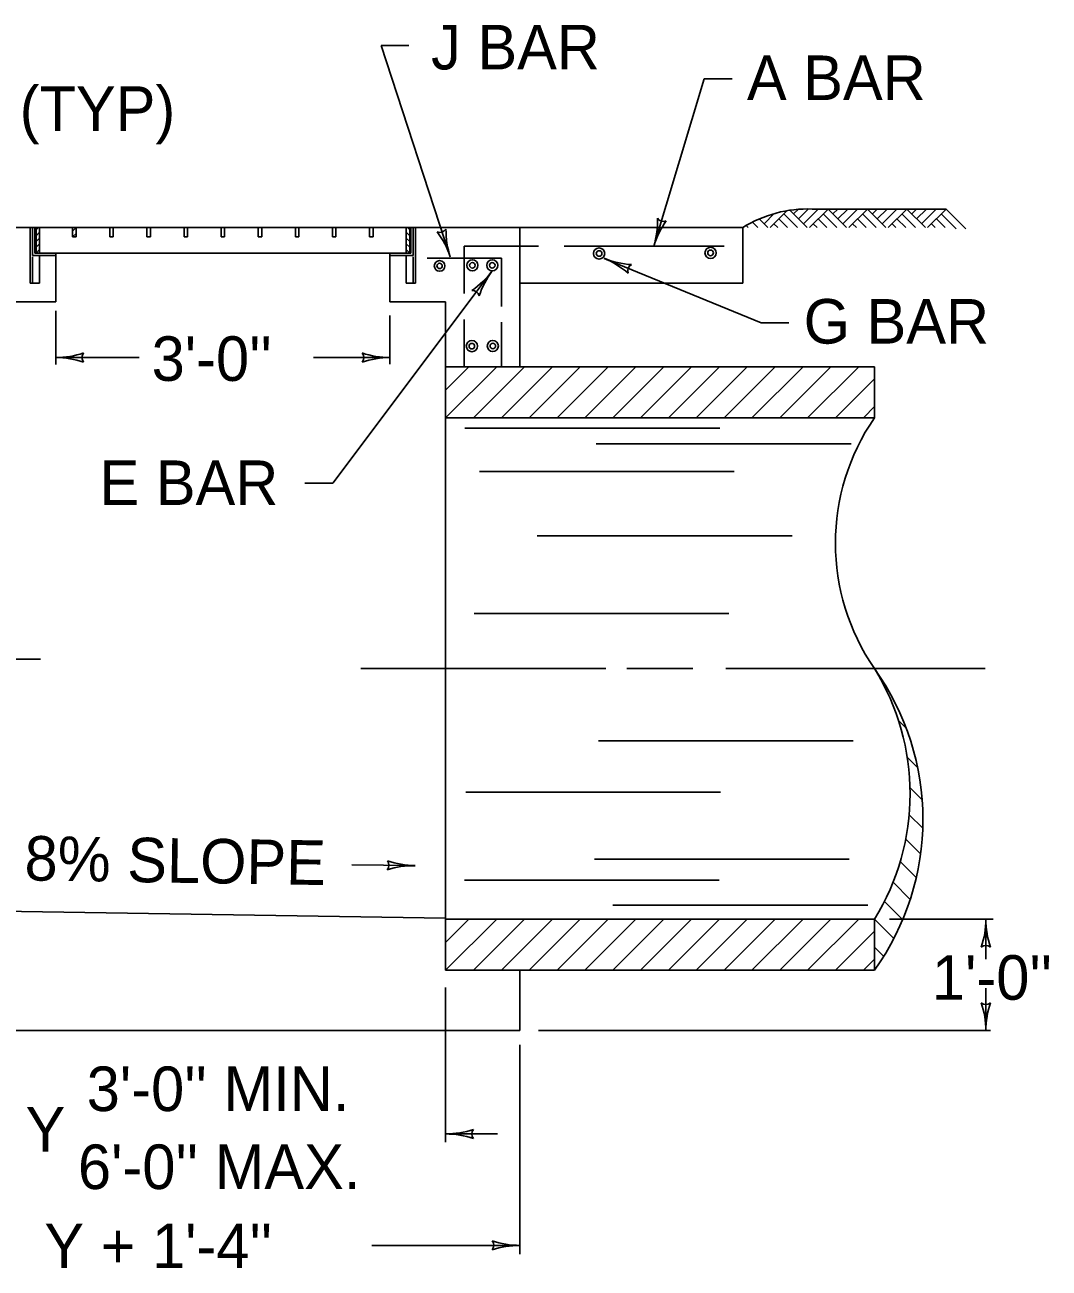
# Model space of a CAD drawing. Extents: x 997.6 to 1036.7, y 998.9 to 1022.9.
# Drawn here: x 1020.08 to 1024.68, y 1005.72 to 1011.3 of the extents above; entities that cross this region are included whole.
import ezdxf

# ---------------------------------------------------------------- set-up
doc = ezdxf.new("R2010")
doc.units = 0
doc.layers.add('Level 1', color=7, linetype='Continuous')

msp = doc.modelspace()

# ---------------------------------------------------------------- linework, layer by layer
at = {"layer": 'Level 1'}
for p, q in [((1021.8087, 1011.2072), (1021.6837, 1011.2072)), ((1021.6837, 1011.2072), (1021.9941, 1010.2585)), ((1023.1339, 1011.0582), (1022.9078, 1010.3071)), ((1023.2589, 1011.0582), (1023.1339, 1011.0582)), ((1023.5053, 1010.4662), (1023.4296, 1010.3904)), ((1023.5963, 1010.3904), (1023.5184, 1010.4683)), ((1023.5571, 1010.4738), (1023.535, 1010.4517)), ((1023.6013, 1010.4738), (1023.5571, 1010.4295)), ((1023.6455, 1010.4738), (1023.5792, 1010.4074)), ((1023.6897, 1010.4738), (1023.6064, 1010.3904)), ((1023.6189, 1010.4738), (1024.2201, 1010.4738)), ((1023.773, 1010.3904), (1023.6897, 1010.4738)), ((1023.7339, 1010.4738), (1023.7118, 1010.4517)), ((1023.7781, 1010.4738), (1023.7339, 1010.4295)), ((1023.8223, 1010.4738), (1023.756, 1010.4074)), ((1023.8665, 1010.4738), (1023.7832, 1010.3904)), ((1023.8665, 1010.4738), (1023.7832, 1010.3904)), ((1023.9498, 1010.3904), (1023.8665, 1010.4738)), ((1023.9498, 1010.3904), (1023.8665, 1010.4738)), ((1023.9107, 1010.4738), (1023.8886, 1010.4517)), ((1023.9549, 1010.4738), (1023.9107, 1010.4295)), ((1023.9991, 1010.4738), (1023.9328, 1010.4074)), ((1024.0433, 1010.4738), (1023.96, 1010.3904)), ((1024.1266, 1010.3904), (1024.0433, 1010.4738)), ((1024.0875, 1010.4738), (1024.0654, 1010.4517)), ((1024.1317, 1010.4738), (1024.0875, 1010.4295)), ((1024.1758, 1010.4738), (1024.1096, 1010.4074)), ((1024.2201, 1010.4738), (1024.1368, 1010.3904)), ((1024.3085, 1010.3853), (1024.2201, 1010.4738)), ((1023.3753, 1010.3904), (1023.3505, 1010.4152)), ((1023.4194, 1010.3904), (1023.3807, 1010.4292)), ((1023.4481, 1010.4532), (1023.4024, 1010.4074)), ((1023.4637, 1010.3904), (1023.4466, 1010.4074)), ((1023.5079, 1010.3904), (1023.4688, 1010.4296)), ((1023.5521, 1010.3904), (1023.4908, 1010.4517)), ((1023.6404, 1010.3904), (1023.6234, 1010.4074)), ((1023.6847, 1010.3904), (1023.6455, 1010.4296)), ((1023.7288, 1010.3904), (1023.6676, 1010.4517)), ((1023.8173, 1010.3904), (1023.8002, 1010.4074)), ((1023.8173, 1010.3904), (1023.8002, 1010.4074)), ((1023.8615, 1010.3904), (1023.8223, 1010.4296)), ((1023.8615, 1010.3904), (1023.8223, 1010.4296)), ((1023.9057, 1010.3904), (1023.8444, 1010.4517)), ((1023.9057, 1010.3904), (1023.8444, 1010.4517)), ((1023.994, 1010.3904), (1023.977, 1010.4074)), ((1024.0383, 1010.3904), (1023.9991, 1010.4296)), ((1024.0824, 1010.3904), (1024.0212, 1010.4517)), ((1024.1708, 1010.3904), (1024.1538, 1010.4074)), ((1024.2151, 1010.3904), (1024.1759, 1010.4296)), ((1024.2643, 1010.3853), (1024.198, 1010.4517)), ((1019.6399, 1010.3904), (1020.119, 1010.3904)), ((1020.1086, 1010.3904), (1020.1086, 1010.1404)), ((1020.119, 1010.3904), (1020.119, 1010.2654)), ((1020.119, 1010.3904), (1020.1294, 1010.3904)), ((1020.119, 1010.3904), (1020.1503, 1010.3904)), ((1020.1294, 1010.3904), (1020.1294, 1010.2758)), ((1020.1347, 1010.3904), (1020.1503, 1010.3904)), ((1020.1347, 1010.3904), (1020.1347, 1010.2758)), ((1020.1347, 1010.3802), (1020.1449, 1010.3904)), ((1020.1347, 1010.3541), (1020.1503, 1010.3697)), ((1020.1503, 1010.3904), (1021.8118, 1010.3904)), ((1020.1503, 1010.3904), (1020.1503, 1010.2758)), ((1020.2988, 1010.3904), (1020.2988, 1010.3488)), ((1020.2988, 1010.3748), (1020.3143, 1010.3904)), ((1020.2988, 1010.3488), (1020.3143, 1010.3643)), ((1020.3143, 1010.3904), (1020.3143, 1010.3488)), ((1020.4654, 1010.3904), (1020.4654, 1010.3488)), ((1020.481, 1010.3904), (1020.481, 1010.3488)), ((1020.6321, 1010.3904), (1020.6321, 1010.3488)), ((1020.6477, 1010.3904), (1020.6477, 1010.3488)), ((1020.7988, 1010.3904), (1020.7988, 1010.3488)), ((1020.8143, 1010.3904), (1020.8143, 1010.3488)), ((1020.9654, 1010.3904), (1020.9654, 1010.3488)), ((1020.981, 1010.3904), (1020.981, 1010.3488)), ((1021.1321, 1010.3904), (1021.1321, 1010.3488)), ((1021.1477, 1010.3904), (1021.1477, 1010.3488)), ((1021.2988, 1010.3904), (1021.2988, 1010.3488)), ((1021.3143, 1010.3904), (1021.3143, 1010.3488)), ((1021.4654, 1010.3904), (1021.4654, 1010.3488)), ((1021.481, 1010.3904), (1021.481, 1010.3488)), ((1021.6321, 1010.3904), (1021.6321, 1010.3488)), ((1021.6477, 1010.3904), (1021.6477, 1010.3488)), ((1021.7962, 1010.3907), (1021.7962, 1010.2758)), ((1021.7962, 1010.3904), (1021.8378, 1010.3904)), ((1021.8118, 1010.3541), (1021.7963, 1010.3697)), ((1021.8118, 1010.3802), (1021.8016, 1010.3904)), ((1021.8118, 1010.3904), (1021.8118, 1010.2758)), ((1021.817, 1010.3904), (1021.817, 1010.2758)), ((1021.817, 1010.3904), (1021.8274, 1010.3904)), ((1021.8274, 1010.3904), (1022.3066, 1010.3904)), ((1021.8274, 1010.3904), (1021.8274, 1010.2654)), ((1021.8379, 1010.3904), (1021.8379, 1010.1404)), ((1022.3066, 1010.3904), (1023.3066, 1010.3904)), ((1022.3066, 1009.7654), (1022.3066, 1010.3904)), ((1023.3066, 1010.3904), (1023.3066, 1010.1404)), ((1023.3311, 1010.3904), (1023.3219, 1010.3996)), ((1020.1347, 1010.328), (1020.1503, 1010.3436)), ((1020.1347, 1010.3019), (1020.1503, 1010.3175)), ((1020.2988, 1010.3488), (1020.3143, 1010.3488)), ((1020.4654, 1010.3488), (1020.481, 1010.3488)), ((1020.6321, 1010.3488), (1020.6477, 1010.3488)), ((1020.7988, 1010.3488), (1020.8143, 1010.3488)), ((1020.9654, 1010.3488), (1020.981, 1010.3488)), ((1021.1321, 1010.3488), (1021.1477, 1010.3488)), ((1021.2988, 1010.3488), (1021.3143, 1010.3488)), ((1021.4654, 1010.3488), (1021.481, 1010.3488)), ((1021.6321, 1010.3488), (1021.6477, 1010.3488)), ((1021.8118, 1010.328), (1021.7963, 1010.3436)), ((1021.8118, 1010.3019), (1021.7963, 1010.3175)), ((1022.0566, 1010.3071), (1022.3899, 1010.3071)), ((1022.0566, 1010.3071), (1022.0566, 1010.0939)), ((1022.5057, 1010.3071), (1023.2233, 1010.3071)), ((1020.119, 1010.2654), (1020.2232, 1010.2654)), ((1020.119, 1010.2588), (1020.119, 1010.1404)), ((1020.1294, 1010.2758), (1020.1347, 1010.2758)), ((1020.1347, 1010.2758), (1020.1503, 1010.2914)), ((1020.1347, 1010.2758), (1020.1503, 1010.2758)), ((1020.1503, 1010.2758), (1021.8118, 1010.2758)), ((1020.1503, 1010.2628), (1020.1503, 1010.1404)), ((1020.2232, 1010.2654), (1020.2232, 1010.2758)), ((1020.2233, 1010.0571), (1020.2233, 1010.2654)), ((1021.7233, 1010.2654), (1021.7233, 1010.2758)), ((1021.7233, 1010.0571), (1021.7233, 1010.2654)), ((1021.7233, 1010.2654), (1021.8274, 1010.2654)), ((1021.8118, 1010.2758), (1021.7963, 1010.2914)), ((1021.7963, 1010.2628), (1021.7963, 1010.1404)), ((1021.8118, 1010.2758), (1021.817, 1010.2758)), ((1021.8275, 1010.2588), (1021.8275, 1010.1404)), ((1021.8899, 1010.2536), (1022.2233, 1010.2536)), ((1022.2233, 1010.2536), (1022.2233, 1010.0361)), ((1023.3893, 1009.9636), (1022.6843, 1010.2524)), ((1022.1824, 1010.196), (1021.4666, 1009.243)), ((1020.1086, 1010.1404), (1020.1503, 1010.1404)), ((1021.8379, 1010.1404), (1021.7963, 1010.1404)), ((1023.3066, 1010.1404), (1022.3066, 1010.1404)), ((1019.9733, 1010.0571), (1020.2233, 1010.0571)), ((1020.2233, 1009.7753), (1020.2233, 1010.017)), ((1021.7233, 1010.0571), (1021.9733, 1010.0571)), ((1021.9733, 1007.0571), (1021.9733, 1010.0571)), ((1021.7233, 1009.7777), (1021.7233, 1009.9954)), ((1022.0566, 1009.9783), (1022.0566, 1009.7654)), ((1022.2233, 1009.9653), (1022.2233, 1009.7654)), ((1023.5143, 1009.9636), (1023.3893, 1009.9636)), ((1020.2233, 1009.8071), (1020.5969, 1009.8071)), ((1021.3795, 1009.8071), (1021.7233, 1009.8071)), ((1023.8982, 1009.7654), (1021.9733, 1009.7654)), ((1021.9733, 1009.5363), (1022.2024, 1009.7654)), ((1021.9754, 1009.6634), (1022.0774, 1009.7654)), ((1022.0983, 1009.5363), (1022.3274, 1009.7654)), ((1022.2233, 1009.5363), (1022.4524, 1009.7654)), ((1022.3483, 1009.5363), (1022.5774, 1009.7654)), ((1022.4733, 1009.5363), (1022.7024, 1009.7654)), ((1022.5983, 1009.5363), (1022.8274, 1009.7654)), ((1022.7233, 1009.5363), (1022.9524, 1009.7654)), ((1022.8483, 1009.5363), (1023.0774, 1009.7654)), ((1022.9733, 1009.5363), (1023.2024, 1009.7654)), ((1023.0983, 1009.5363), (1023.3274, 1009.7654)), ((1023.2233, 1009.5363), (1023.4524, 1009.7654)), ((1023.3483, 1009.5363), (1023.5774, 1009.7654)), ((1023.4733, 1009.5363), (1023.7024, 1009.7654)), ((1023.5983, 1009.5363), (1023.8274, 1009.7654)), ((1023.8982, 1009.7654), (1023.8982, 1009.5363)), ((1023.7233, 1009.5363), (1023.9003, 1009.7133)), ((1023.8483, 1009.5363), (1023.9003, 1009.5883)), ((1023.8982, 1009.5363), (1021.9733, 1009.5363)), ((1023.2038, 1009.49), (1022.0598, 1009.49)), ((1023.7933, 1009.4193), (1022.6493, 1009.4193)), ((1023.2687, 1009.2955), (1022.1246, 1009.2955)), ((1021.3416, 1009.243), (1021.4666, 1009.243)), ((1023.528, 1009.0066), (1022.3839, 1009.0066)), ((1023.2451, 1008.6588), (1022.101, 1008.6588)), ((1020.1551, 1008.4529), (1019.011, 1008.4529)), ((1022.6924, 1008.4113), (1021.5923, 1008.4113)), ((1023.0828, 1008.4113), (1022.7867, 1008.4113)), ((1024.3952, 1008.4113), (1023.2308, 1008.4113)), ((1024.006, 1008.1783), (1024.0413, 1008.1431)), ((1023.8029, 1008.087), (1022.6588, 1008.087)), ((1024.0453, 1008.0142), (1024.0918, 1007.9676)), ((1023.2076, 1007.8571), (1022.0635, 1007.8571)), ((1024.0578, 1007.8767), (1024.1122, 1007.8223)), ((1024.054, 1007.7553), (1024.1148, 1007.6945)), ((1024.0387, 1007.6458), (1024.1052, 1007.5793)), ((1021.8362, 1007.5268), (1021.5525, 1007.5312)), ((1023.7853, 1007.5564), (1022.6412, 1007.5564)), ((1024.0142, 1007.5453), (1024.0859, 1007.4735)), ((1023.2017, 1007.4621), (1022.0576, 1007.4621)), ((1023.9819, 1007.4524), (1024.0588, 1007.3755)), ((1023.8678, 1007.3501), (1022.7238, 1007.3501)), ((1023.9431, 1007.3663), (1024.025, 1007.2843)), ((1021.9733, 1007.2915), (1019.9733, 1007.3228)), ((1023.8982, 1007.2863), (1021.9733, 1007.2863)), ((1021.9733, 1007.0571), (1022.2024, 1007.2863)), ((1021.9754, 1007.1843), (1022.0774, 1007.2863)), ((1022.0983, 1007.0571), (1022.3274, 1007.2863)), ((1022.2233, 1007.0571), (1022.4524, 1007.2863)), ((1022.3483, 1007.0571), (1022.5774, 1007.2863)), ((1022.4733, 1007.0571), (1022.7024, 1007.2863)), ((1022.5983, 1007.0571), (1022.8274, 1007.2863)), ((1022.7233, 1007.0571), (1022.9524, 1007.2863)), ((1022.8483, 1007.0571), (1023.0774, 1007.2863)), ((1022.9733, 1007.0571), (1023.2024, 1007.2863)), ((1023.0983, 1007.0571), (1023.3274, 1007.2863)), ((1023.2233, 1007.0571), (1023.4524, 1007.2863)), ((1023.3483, 1007.0571), (1023.5774, 1007.2863)), ((1023.4733, 1007.0571), (1023.7024, 1007.2863)), ((1023.5983, 1007.0571), (1023.8274, 1007.2863)), ((1023.8982, 1007.2863), (1023.8982, 1007.0571)), ((1023.8982, 1007.2863), (1023.9853, 1007.1992)), ((1024.4314, 1007.2863), (1023.9662, 1007.2863)), ((1024.3982, 1007.2863), (1024.3982, 1007.1068)), ((1023.7233, 1007.0571), (1023.9003, 1007.2342)), ((1023.8982, 1007.1613), (1023.9399, 1007.1195)), ((1023.8483, 1007.0571), (1023.9003, 1007.1092)), ((1023.8982, 1007.0571), (1021.9733, 1007.0571)), ((1022.3066, 1006.7863), (1022.3066, 1007.0571)), ((1021.9733, 1006.2858), (1021.9733, 1006.9804)), ((1024.3982, 1006.9777), (1024.3982, 1006.7863)), ((1019.6399, 1006.7863), (1022.3066, 1006.7863)), ((1024.4183, 1006.7863), (1022.3898, 1006.7863)), ((1022.3066, 1005.7828), (1022.3066, 1006.7228)), ((1022.2053, 1006.3228), (1021.9733, 1006.3228)), ((1022.3066, 1005.8228), (1021.6412, 1005.8228))]:
    msp.add_line(p, q, dxfattribs=at)
for centre, radius in [((1022.6621, 1010.2741), 0.025), ((1023.1624, 1010.2768), 0.025), ((1021.9462, 1010.2183), 0.0238), ((1022.0934, 1010.221), 0.025), ((1022.1824, 1010.221), 0.025), ((1022.6621, 1010.2741), 0.0125), ((1023.1624, 1010.2768), 0.0125), ((1021.9462, 1010.2183), 0.0119), ((1022.0934, 1010.221), 0.0125), ((1022.1824, 1010.221), 0.0125), ((1022.091, 1009.8584), 0.025), ((1022.091, 1009.8584), 0.0125), ((1022.1849, 1009.859), 0.025), ((1022.1849, 1009.859), 0.0125)]:
    msp.add_circle(centre, radius, dxfattribs=at)
for centre, radius, start, end in [((1023.5987, 1009.9227), 0.5514, 87.8954, 121.9827), ((1022.5337, 1010.4197), 0.3906, 343.2419, 1.9107), ((1023.2818, 1010.1945), 0.3906, 144.589, 163.2358), ((1022.9506, 1010.4493), 0.0312, 212.0165, 294.1332), ((1021.9479, 1010.3997), 0.0312, 246.8934, 329.0101), ((1021.6228, 1010.137), 0.3906, 18.1188, 36.7876), ((1022.3653, 1010.38), 0.3906, 179.466, 198.1127), ((1022.5337, 1010.4197), 0.3906, 343.2296, 343.2419), ((1021.6228, 1010.137), 0.3906, 18.1066, 18.1188), ((1022.8323, 1010.6139), 0.3906, 247.7238, 266.3926), ((1022.8323, 1010.6139), 0.3906, 247.7116, 247.7238), ((1022.5362, 1009.8909), 0.3906, 49.071, 67.7177), ((1021.8701, 1010.4306), 0.3906, 304.4356, 323.0823), ((1022.4947, 1009.9614), 0.3906, 143.0884, 161.7572), ((1022.4947, 1009.9614), 0.3906, 143.0762, 143.0884), ((1022.8217, 1010.1961), 0.0312, 116.4984, 198.6151), ((1022.0932, 1010.0773), 0.0312, 11.863, 93.9797), ((1020.2233, 1010.1977), 0.3906, 269.9878, 270), ((1020.2233, 1010.1977), 0.3906, 270, 288.6688), ((1020.2233, 1009.4165), 0.3906, 71.3472, 89.9939), ((1020.3718, 1009.807), 0.0312, 138.7746, 220.8913), ((1021.5747, 1009.8071), 0.0312, 318.7746, 40.8913), ((1021.7233, 1009.4165), 0.3906, 90, 108.6688), ((1021.7233, 1010.1977), 0.3906, 251.3472, 269.9939), ((1021.7233, 1009.4165), 0.3906, 89.9878, 90), ((1024.715, 1008.9738), 0.9918, 145.4485, 214.5515), ((1022.9891, 1007.8488), 1.069, 328.2517, 31.7483), ((1022.9522, 1007.7342), 1.1633, 324.4063, 35.5937), ((1021.6876, 1007.5291), 0.0312, 317.8767, 39.9933), ((1021.83, 1007.1362), 0.3906, 89.1021, 107.7708), ((1021.8423, 1007.9173), 0.3906, 250.4492, 269.0959), ((1021.83, 1007.1362), 0.3906, 89.0898, 89.1021), ((1024.0075, 1007.2863), 0.3906, 341.3472, 359.9939), ((1024.7888, 1007.2863), 0.3906, 180, 198.6688), ((1024.7888, 1007.2863), 0.3906, 179.9878, 180), ((1024.3981, 1007.1377), 0.0312, 48.7746, 130.8913), ((1024.3982, 1006.9348), 0.0312, 228.7746, 310.8913), ((1024.0075, 1006.7863), 0.3906, 0, 18.6688), ((1024.7888, 1006.7863), 0.3906, 161.3472, 179.9939), ((1024.0075, 1006.7863), 0.3906, 359.9878, 0), ((1021.9733, 1006.7134), 0.3906, 270, 288.6688), ((1022.1218, 1006.3227), 0.0312, 138.7746, 220.8913), ((1021.9733, 1006.7134), 0.3906, 269.9878, 270), ((1021.9733, 1005.9321), 0.3906, 71.3472, 89.9939), ((1022.158, 1005.8228), 0.0312, 318.7746, 40.8913), ((1022.3066, 1006.2134), 0.3906, 251.3472, 269.9939), ((1022.3066, 1005.4321), 0.3906, 90, 108.6688), ((1022.3066, 1005.4321), 0.3906, 89.9878, 90)]:
    msp.add_arc(centre, radius, start, end, dxfattribs=at)

# ---------------------------------------------------------------- texts
for s, p in [('J BAR', (1021.9078, 1011.1002)), ('A BAR', (1023.3257, 1010.9627)), ("2'' (TYP)", (1019.736, 1010.8243)), ('G BAR', (1023.5803, 1009.8697)), ("3'-0''", (1020.6535, 1009.7024)), ('E BAR', (1020.4195, 1009.1454)), ("1'-0''", (1024.156, 1006.9251)), ("3'-0'' MIN.", (1020.3621, 1006.4255)), ('Y', (1020.0876, 1006.2438)), ("6'-0'' MAX.", (1020.3227, 1006.0755)), ("Y + 1'-4''", (1020.1718, 1005.7206))]:
    msp.add_text(s, height=0.2, dxfattribs=at).set_placement(p)
msp.add_text('8% SLOPE', height=0.2, rotation=359.1048, dxfattribs=at).set_placement((1020.0818, 1007.4607))

doc.saveas('drawing.dxf')
